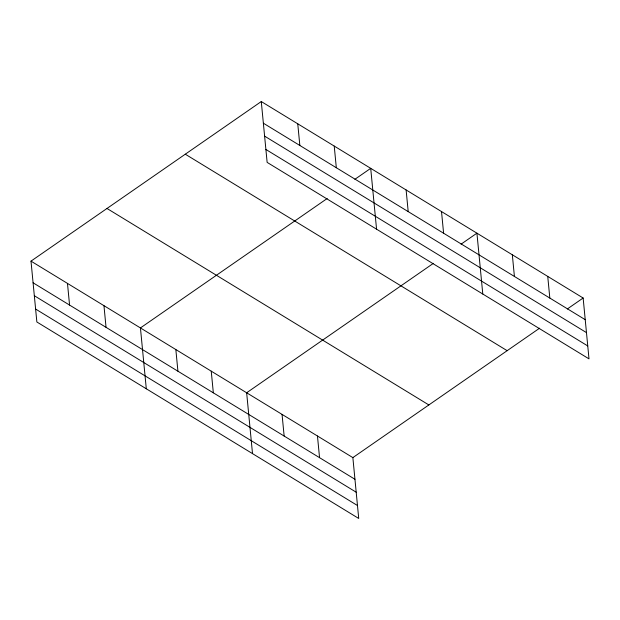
<?xml version="1.0" encoding="UTF-8"?>
<svg xmlns="http://www.w3.org/2000/svg" width="620" height="620" viewBox="0 0 620 620"><rect width="100%" height="100%" fill="white"/><g stroke="black" fill="none" stroke-linecap="round" stroke-linejoin="round"><path stroke-width="0.93" d="M31 261.136L352.865 457.614L358.724 518.46L36.859 321.981L31 261.136L261.276 101.541L583.141 298.019L589 358.864L267.135 162.386L261.276 101.541M327.174 198.516L140.438 327.933L146.297 388.787M354.88 179.312L370.706 168.338L376.565 229.191M433.388 263.353L246.651 392.77L252.511 453.623M461.094 244.148L476.927 233.174L482.786 294.027M352.865 457.614L539.601 328.189M567.308 308.985L583.141 298.019M263.361 123.202L585.226 319.68M264.608 136.137L586.474 332.615M265.887 149.459L587.752 345.937M185.287 154.202L507.152 350.68M106.989 208.467L428.854 404.945M33.085 282.798L354.95 479.275M34.332 295.732L356.198 492.21M35.611 309.054L357.484 505.532M547.739 276.404L549.824 298.073M512.329 254.789L514.414 276.458M441.518 211.567L443.602 233.236M406.115 189.953L408.2 211.621M334.234 146.072L336.319 167.741M297.755 123.806L299.84 145.475M317.463 436L319.548 457.668M282.053 414.385L284.146 436.054M211.242 371.163L213.334 392.824M175.84 349.548L177.925 371.217M103.958 305.668L106.043 327.337M67.479 283.402L69.564 305.071"/></g></svg>
